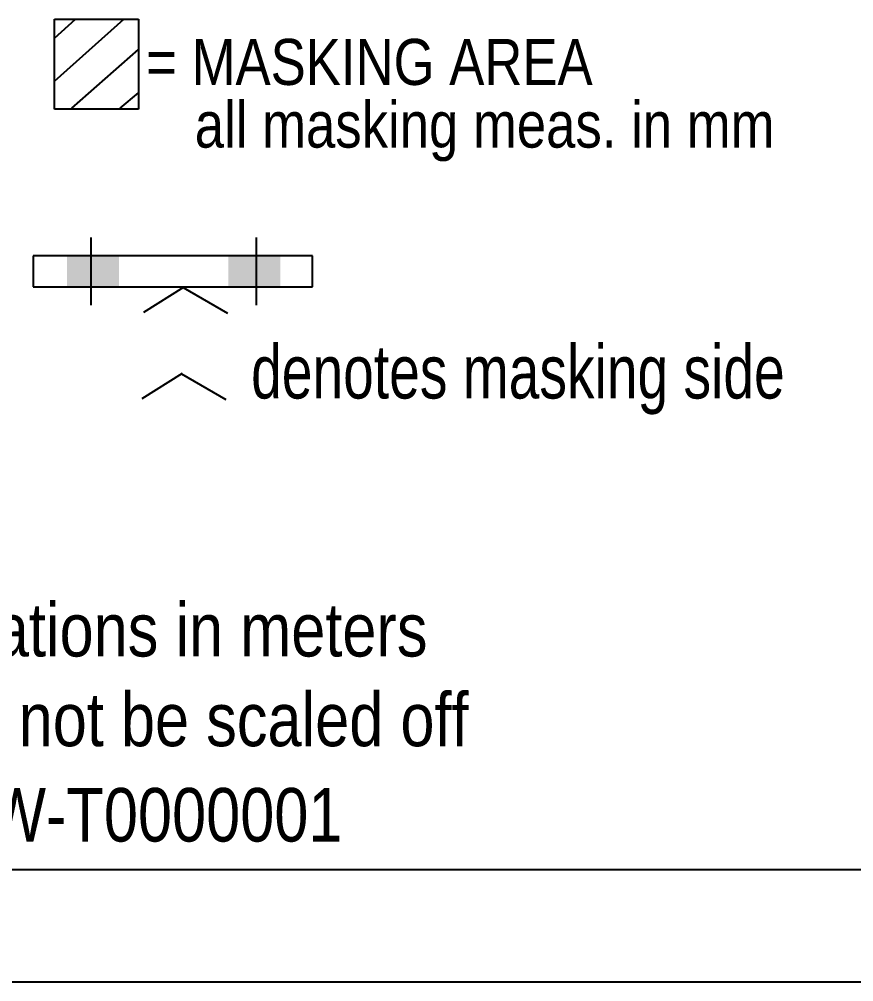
# Model space of a CAD drawing. Header units: millimetres. Extents: x -222 to 619, y -24 to 570.
# Drawn here: x 379.93 to 417.14, y -24.17 to 18.74 of the extents above; entities that cross this region are included whole.
import ezdxf

# ---------------------------------------------------------------- set-up
doc = ezdxf.new("R2010")
doc.units = ezdxf.units.MM
doc.styles.add('Arial Narrow', font='ARIALN.TTF', dxfattribs={"height": 0.2})

# ---------------------------------------------------------------- blocks, each defined once
blk = doc.blocks.new('Unknown-43704914-2219')
at = {"color": 5, "linetype": 'Continuous'}
for p, q in [((-217.23, -19.165), (613.77, -19.165)), ((-222.23, -24.165), (618.77, -24.165))]:
    blk.add_line(p, q, dxfattribs=at)
blk = doc.blocks.new('0_TCM_4503_AIVD_AD_NOTE_BLOCK-43704914-58349')
at = {"linetype": 'Continuous'}
for points in [[(382.061, 6.807), (384.374, 6.807), (384.374, 8.187), (382.061, 8.187)], [(389.257, 6.807), (391.57, 6.807), (391.57, 8.187), (389.257, 8.187)]]:
    blk.add_hatch(color=7, dxfattribs=at).paths.add_polyline_path(points)
at = {"color": 7, "linetype": 'Continuous'}
for p, q in [((381.5, 15.974), (384.597, 18.74)), ((381.5, 14.737), (381.5, 18.74)), ((381.5, 17.903), (382.437, 18.74)), ((381.5, 18.74), (385.249, 18.74)), ((385.249, 18.74), (385.249, 14.737)), ((382.275, 14.774), (385.249, 17.394)), ((384.434, 14.774), (385.249, 15.465)), ((385.249, 14.737), (381.5, 14.737)), ((383.119, 9.005), (383.119, 6.002)), ((390.497, 9.005), (390.497, 6.002)), ((393.014, 8.187), (380.555, 8.187)), ((380.555, 8.187), (380.555, 6.807)), ((393.014, 6.807), (393.014, 8.187)), ((380.555, 6.807), (393.014, 6.807)), ((387.267, 6.794), (385.467, 5.665)), ((387.244, 6.779), (389.224, 5.636)), ((387.192, 2.948), (385.392, 1.819)), ((387.169, 2.933), (389.149, 1.79))]:
    blk.add_line(p, q, dxfattribs=at)
at = {"color": 7, "linetype": 'Continuous', "style": 'Arial Narrow'}
for s, height, p in [('= MASKING AREA', 2.05103, (385.591, 15.812)), ('all masking meas. in mm', 2.05103, (387.757, 13.018)), ('5. All dimensions and coordinates are in millimeters, elevations in meters', 2.38607, (310.02, -9.665)), ('6. Only written dimension shall be followed, drawing shall not be scaled off', 2.38607, (310.02, -13.665)), ('7. Seal welds to be provided as per document 4503-XI-SW-T0000001', 2.38607, (310.02, -17.915))]:
    blk.add_text(s, height=height, dxfattribs=at).set_placement(p)
at = {"color": 7, "linetype": 'Continuous', "style": 'Arial Narrow', "width": 0.9}
blk.add_text('denotes masking side', height=2.38607, dxfattribs=at).set_placement((390.27, 1.835))

msp = doc.modelspace()

# ---------------------------------------------------------------- block references
for name in ['Unknown-43704914-2219', '0_TCM_4503_AIVD_AD_NOTE_BLOCK-43704914-58349']:
    msp.add_blockref(name, (0, 0))

doc.saveas('drawing.dxf')
